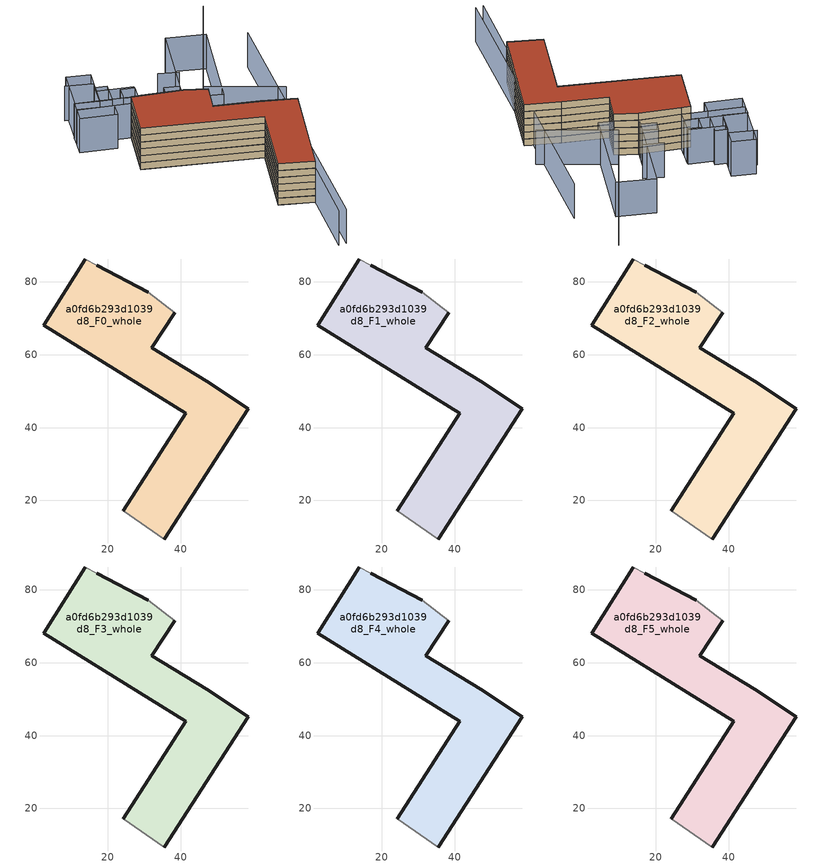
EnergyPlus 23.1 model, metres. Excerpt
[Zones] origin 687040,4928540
a0fd6b293d1039d8_F0_whole
 floor ground (EU_floor_Construction): 35.43,9.36 58.55,45.15 47.15,52.75 32.01,61.91 38.3,71.6 31.1,77.17 16.91,84.66 13.8,86.31 2.37,68.12 41.45,43.9 24.15,17.07 z0
 wall outside (EU_wall_Construction): 24.15,17.07 41.45,43.9 2.37,68.12 13.8,86.31 / 16.91,84.66 31.1,77.17 / 38.3,71.6 32.01,61.91 47.15,52.75 58.55,45.15 35.43,9.36 z0:3
 wall adiabatic (EU_wall_Construction): 13.8,86.31 16.91,84.66 / 31.1,77.17 38.3,71.6 / 35.43,9.36 24.15,17.07 z0:3
a0fd6b293d1039d8_F1_whole
 floor to a0fd6b293d1039d8_F0_whole (EU_floor_Construction): 35.43,9.36 58.55,45.15 47.15,52.75 32.01,61.91 38.3,71.6 31.1,77.17 16.91,84.66 13.8,86.31 2.37,68.12 41.45,43.9 24.15,17.07 z3
 wall outside (EU_wall_Construction): 24.15,17.07 41.45,43.9 2.37,68.12 13.8,86.31 / 16.91,84.66 31.1,77.17 / 38.3,71.6 32.01,61.91 47.15,52.75 58.55,45.15 35.43,9.36 z3:6
 wall adiabatic (EU_wall_Construction): 13.8,86.31 16.91,84.66 / 31.1,77.17 38.3,71.6 / 35.43,9.36 24.15,17.07 z3:6
a0fd6b293d1039d8_F2_whole
 floor to a0fd6b293d1039d8_F1_whole (EU_floor_Construction): 35.43,9.36 58.55,45.15 47.15,52.75 32.01,61.91 38.3,71.6 31.1,77.17 16.91,84.66 13.8,86.31 2.37,68.12 41.45,43.9 24.15,17.07 z6
 wall outside (EU_wall_Construction): 24.15,17.07 41.45,43.9 2.37,68.12 13.8,86.31 / 16.91,84.66 31.1,77.17 / 38.3,71.6 32.01,61.91 47.15,52.75 58.55,45.15 35.43,9.36 z6:9
 wall adiabatic (EU_wall_Construction): 13.8,86.31 16.91,84.66 / 31.1,77.17 38.3,71.6 / 35.43,9.36 24.15,17.07 z6:9
a0fd6b293d1039d8_F3_whole
 floor to a0fd6b293d1039d8_F2_whole (EU_floor_Construction): 35.43,9.36 58.55,45.15 47.15,52.75 32.01,61.91 38.3,71.6 31.1,77.17 16.91,84.66 13.8,86.31 2.37,68.12 41.45,43.9 24.15,17.07 z9
 wall outside (EU_wall_Construction): 24.15,17.07 41.45,43.9 2.37,68.12 13.8,86.31 / 16.91,84.66 31.1,77.17 / 38.3,71.6 32.01,61.91 47.15,52.75 58.55,45.15 35.43,9.36 z9:12
 wall adiabatic (EU_wall_Construction): 13.8,86.31 16.91,84.66 / 31.1,77.17 38.3,71.6 / 35.43,9.36 24.15,17.07 z9:12
a0fd6b293d1039d8_F4_whole
 floor to a0fd6b293d1039d8_F3_whole (EU_floor_Construction): 35.43,9.36 58.55,45.15 47.15,52.75 32.01,61.91 38.3,71.6 31.1,77.17 16.91,84.66 13.8,86.31 2.37,68.12 41.45,43.9 24.15,17.07 z12
 wall outside (EU_wall_Construction): 24.15,17.07 41.45,43.9 2.37,68.12 13.8,86.31 / 16.91,84.66 31.1,77.17 / 38.3,71.6 32.01,61.91 47.15,52.75 58.55,45.15 35.43,9.36 z12:15
 wall adiabatic (EU_wall_Construction): 13.8,86.31 16.91,84.66 / 31.1,77.17 38.3,71.6 / 35.43,9.36 24.15,17.07 z12:15
a0fd6b293d1039d8_F5_whole
 floor to a0fd6b293d1039d8_F4_whole (EU_floor_Construction): 35.43,9.36 58.55,45.15 47.15,52.75 32.01,61.91 38.3,71.6 31.1,77.17 16.91,84.66 13.8,86.31 2.37,68.12 41.45,43.9 24.15,17.07 z15
 wall outside (EU_wall_Construction): 24.15,17.07 41.45,43.9 2.37,68.12 13.8,86.31 / 16.91,84.66 31.1,77.17 / 38.3,71.6 32.01,61.91 47.15,52.75 58.55,45.15 35.43,9.36 z15:18
 wall adiabatic (EU_wall_Construction): 13.8,86.31 16.91,84.66 / 31.1,77.17 38.3,71.6 / 35.43,9.36 24.15,17.07 z15:18
 roof outside (EU_roof_Construction): 38.3,71.6 32.01,61.91 47.15,52.75 58.55,45.15 35.43,9.36 24.15,17.07 41.45,43.9 2.37,68.12 13.8,86.31 16.91,84.66 31.1,77.17 z18
shading: 36.36,11.35 22.84,-17.5 / 25.61,-18.58 77.04,93.31 / 63.65,57.04 41,77.22 / 41,77.22 76.79,117.41 / 21.92,94.13 9.87,100.94 / 40.9,90.3 34.25,94.62 / 12.32,105.36 3.32,111.04 / 29.67,86.37 34.69,83.19 / 34.69,83.19 32.39,79.56 / 32.39,79.56 27.37,82.75 / 27.37,82.75 29.67,86.37 / 43.28,68.45 30.46,76.56 / 30.46,76.56 52.08,110.73 / 52.08,110.73 64.9,102.63 / 64.9,102.63 43.28,68.45 / 8.28,89.41 5.39,84.33 / 5.39,84.33 -6.87,91.31 / -6.87,91.31 -3.98,96.39 / -3.98,96.39 8.28,89.41 / 14.06,90.65 16.93,95.91 / 16.93,95.91 21.64,93.34 / 21.64,93.34 18.76,88.08 / 18.76,88.08 14.06,90.65 / 16.87,84.58 -4.02,96.33 / -4.02,96.33 -1.96,99.97 / -1.96,99.97 18.92,88.22 / 18.92,88.22 16.87,84.58 / 10.34,92.92 6.19,95.3 / 6.19,95.3 10.74,103.23 / 10.74,103.23 14.89,100.85 / 14.89,100.85 10.34,92.92 / -1.85,99.91 7.49,115.32 / 7.49,115.32 15.44,110.5 / 15.44,110.5 6.1,95.09 / 6.1,95.09 -1.85,99.91 z0:15
[Building]
EU S2 Campaign: North Axis=0; Terrain=City; Solar Distribution=FullExterior
[Site:Location]
Bologna: Latitude=44.5; Longitude=11.25; Time Zone=1; Elevation=37
[SizingPeriod:WeatherFileDays]
AnnualSizingPeriod: Begin Month=1; Begin Day of Month=1; End Month=12; End Day of Month=31; Day of Week for Start Day=Monday; Use Weather File Daylight Saving Period=No; Use Weather File Rain and Snow Indicators=No
[MATERIAL]
EU_InternalMass_Material: Roughness=MediumRough; Thickness=0.1; Conductivity=1; Density=1800; Specific Heat=900; Thermal Absorptance=0.9; Solar Absorptance=0.7; Visible Absorptance=0.7
[MATERIAL:NOMASS] Roughness=MediumRough; Thermal Absorptance=0.9; Solar Absorptance=0.7; Visible Absorptance=0.7
Name | Thermal Resistance
EU_wall_NoMass | 0.905828
EU_roof_NoMass | 0.37593
EU_floor_NoMass | 0.67114
[CONSTRUCTION]
EU_wall_Construction: EU_wall_NoMass
EU_roof_Construction: EU_roof_NoMass
EU_floor_Construction: EU_floor_NoMass
EU_InternalMass_Construction: EU_InternalMass_Material
[ZONE] Type=1; Multiplier=1; Ceiling Height=autocalculate; Volume=4192.74; Floor Area=autocalculate; Part of Total Floor Area=Yes
a0fd6b293d1039d8_F0_whole; a0fd6b293d1039d8_F1_whole; a0fd6b293d1039d8_F2_whole; a0fd6b293d1039d8_F3_whole; a0fd6b293d1039d8_F4_whole; a0fd6b293d1039d8_F5_whole
[INTERNALMASS] Construction=EU_InternalMass_Construction; Surface Area=1320.85
Name | Zone or ZoneList
a0fd6b293d1039d8_F0_whole_EU_InternalMass | a0fd6b293d1039d8_F0_whole
a0fd6b293d1039d8_F1_whole_EU_InternalMass | a0fd6b293d1039d8_F1_whole
a0fd6b293d1039d8_F2_whole_EU_InternalMass | a0fd6b293d1039d8_F2_whole
a0fd6b293d1039d8_F3_whole_EU_InternalMass | a0fd6b293d1039d8_F3_whole
a0fd6b293d1039d8_F4_whole_EU_InternalMass | a0fd6b293d1039d8_F4_whole
a0fd6b293d1039d8_F5_whole_EU_InternalMass | a0fd6b293d1039d8_F5_whole
[OTHEREQUIPMENT] Fuel Type=Electricity; Design Level Calculation Method=Watts/Area; Power per Zone Floor Area=1; Fraction Latent=0; Fraction Radiant=0; Fraction Lost=0; Carbon Dioxide Generation Rate=0; EndUse Subcategory=EU_Step8_InternalGains
Name | Zone or ZoneList or Space or SpaceList | Schedule
EU_Step8_InternalGain_a0fd6b293d1039d8_F0_whole_f000 | a0fd6b293d1039d8_F0_whole | EU_Step8_GainSchedule_a0fd6b293d1039d8_F0_whole_f000
EU_Step8_InternalGain_a0fd6b293d1039d8_F1_whole_f000 | a0fd6b293d1039d8_F1_whole | EU_Step8_GainSchedule_a0fd6b293d1039d8_F1_whole_f000
EU_Step8_InternalGain_a0fd6b293d1039d8_F2_whole_f000 | a0fd6b293d1039d8_F2_whole | EU_Step8_GainSchedule_a0fd6b293d1039d8_F2_whole_f000
EU_Step8_InternalGain_a0fd6b293d1039d8_F3_whole_f000 | a0fd6b293d1039d8_F3_whole | EU_Step8_GainSchedule_a0fd6b293d1039d8_F3_whole_f000
EU_Step8_InternalGain_a0fd6b293d1039d8_F4_whole_f000 | a0fd6b293d1039d8_F4_whole | EU_Step8_GainSchedule_a0fd6b293d1039d8_F4_whole_f000
EU_Step8_InternalGain_a0fd6b293d1039d8_F5_whole_f000 | a0fd6b293d1039d8_F5_whole | EU_Step8_GainSchedule_a0fd6b293d1039d8_F5_whole_f000
[ZONEVENTILATION:DESIGNFLOWRATE] Schedule=EU_AlwaysOn; Design Flow Rate Calculation Method=AirChanges/Hour; Air Changes per Hour=0.73129; Ventilation Type=Natural; Fan Pressure Rise=0; Fan Total Efficiency=1; Constant Term Coefficient=1; Temperature Term Coefficient=0; Velocity Term Coefficient=0; Velocity Squared Term Coefficient=0; Minimum Indoor Temperature=-100; Maximum Indoor Temperature=100; Delta Temperature=-100; Minimum Outdoor Temperature=-100; Maximum Outdoor Temperature=100; Maximum Wind Speed=40
Name | Zone or ZoneList or Space or SpaceList
EU_ConstantAir_a0fd6b293d1039d8_F0_whole | a0fd6b293d1039d8_F0_whole
EU_ConstantAir_a0fd6b293d1039d8_F1_whole | a0fd6b293d1039d8_F1_whole
EU_ConstantAir_a0fd6b293d1039d8_F2_whole | a0fd6b293d1039d8_F2_whole
EU_ConstantAir_a0fd6b293d1039d8_F3_whole | a0fd6b293d1039d8_F3_whole
EU_ConstantAir_a0fd6b293d1039d8_F4_whole | a0fd6b293d1039d8_F4_whole
EU_ConstantAir_a0fd6b293d1039d8_F5_whole | a0fd6b293d1039d8_F5_whole
[HVACTEMPLATE:THERMOSTAT] Constant Heating Setpoint=20; Constant Cooling Setpoint=50
EU_HeatOnly_a0fd6b293d1039d8_F0_whole; EU_HeatOnly_a0fd6b293d1039d8_F1_whole; EU_HeatOnly_a0fd6b293d1039d8_F2_whole; EU_HeatOnly_a0fd6b293d1039d8_F3_whole; EU_HeatOnly_a0fd6b293d1039d8_F4_whole; EU_HeatOnly_a0fd6b293d1039d8_F5_whole
[HVACTEMPLATE:ZONE:IDEALLOADSAIRSYSTEM] System Availability Schedule=EU_AlwaysOn; Maximum Heating Supply Air Temperature=50; Minimum Cooling Supply Air Temperature=13; Maximum Heating Supply Air Humidity Ratio=0.0156; Minimum Cooling Supply Air Humidity Ratio=0.0077; Heating Limit=NoLimit; Cooling Limit=NoLimit; Heating Availability Schedule=EU_AlwaysOn; Cooling Availability Schedule=EU_CoolingOff; Dehumidification Control Type=ConstantSensibleHeatRatio; Cooling Sensible Heat Ratio=0.7; Dehumidification Setpoint=60; Humidification Control Type=None; Humidification Setpoint=30; Outdoor Air Method=None; Outdoor Air Flow Rate per Person=0.00944; Outdoor Air Flow Rate per Zone Floor Area=0; Outdoor Air Flow Rate per Zone=0; Demand Controlled Ventilation Type=None; Outdoor Air Economizer Type=NoEconomizer; Heat Recovery Type=None; Sensible Heat Recovery Effectiveness=0.7; Latent Heat Recovery Effectiveness=0.65
Name | Template Thermostat
a0fd6b293d1039d8_F0_whole | EU_HeatOnly_a0fd6b293d1039d8_F0_whole
a0fd6b293d1039d8_F1_whole | EU_HeatOnly_a0fd6b293d1039d8_F1_whole
a0fd6b293d1039d8_F2_whole | EU_HeatOnly_a0fd6b293d1039d8_F2_whole
a0fd6b293d1039d8_F3_whole | EU_HeatOnly_a0fd6b293d1039d8_F3_whole
a0fd6b293d1039d8_F4_whole | EU_HeatOnly_a0fd6b293d1039d8_F4_whole
a0fd6b293d1039d8_F5_whole | EU_HeatOnly_a0fd6b293d1039d8_F5_whole
[SIZING:ZONE] Zone Cooling Design Supply Air Temperature Input Method=SupplyAirTemperature; Zone Cooling Design Supply Air Temperature=13; Zone Heating Design Supply Air Temperature Input Method=SupplyAirTemperature; Zone Heating Design Supply Air Temperature=50; Zone Cooling Design Supply Air Humidity Ratio=0.008; Zone Heating Design Supply Air Humidity Ratio=0.008; Cooling Design Air Flow Method=DesignDay; Cooling Design Air Flow Rate=0; Cooling Minimum Air Flow per Zone Floor Area=0.000762; Cooling Minimum Air Flow=0; Cooling Minimum Air Flow Fraction=0.2; Heating Design Air Flow Method=DesignDay; Heating Design Air Flow Rate=0; Heating Maximum Air Flow per Zone Floor Area=0.002032; Heating Maximum Air Flow=0.141576; Heating Maximum Air Flow Fraction=0.3; Account for Dedicated Outdoor Air System=No; Dedicated Outdoor Air System Control Strategy=NeutralSupplyAir; Dedicated Outdoor Air Low Setpoint Temperature for Design=autosize; Dedicated Outdoor Air High Setpoint Temperature for Design=autosize; Zone Load Sizing Method=Sensible Load Only No Latent Load; Zone Latent Cooling Design Supply Air Humidity Ratio Input Method=HumidityRatioDifference; Zone Cooling Design Supply Air Humidity Ratio Difference=0.005; Zone Latent Heating Design Supply Air Humidity Ratio Input Method=HumidityRatioDifference; Zone Humidification Design Supply Air Humidity Ratio Difference=0.005
a0fd6b293d1039d8_F0_whole; a0fd6b293d1039d8_F1_whole; a0fd6b293d1039d8_F2_whole; a0fd6b293d1039d8_F3_whole; a0fd6b293d1039d8_F4_whole; a0fd6b293d1039d8_F5_whole
[SCHEDULE:CONSTANT]
Name | Hourly Value
EU_AlwaysOn | 1
EU_CoolingOff | 0
[SCHEDULE:FILE] Column Number=1; Rows to Skip at Top=0; Number of Hours of Data=8760; Column Separator=Comma; Interpolate to Timestep=No; Minutes per Item=60; Adjust Schedule for Daylight Savings=Yes
Name | File
EU_Step8_GainSchedule_a0fd6b293d1039d8_F0_whole_f000 | ../../schedules/a0fd6b293d1039d8/a0fd6b293d1039d8_F0_whole_f000_gain.csv
EU_Step8_GainSchedule_a0fd6b293d1039d8_F1_whole_f000 | ../../schedules/a0fd6b293d1039d8/a0fd6b293d1039d8_F1_whole_f000_gain.csv
EU_Step8_GainSchedule_a0fd6b293d1039d8_F2_whole_f000 | ../../schedules/a0fd6b293d1039d8/a0fd6b293d1039d8_F2_whole_f000_gain.csv
EU_Step8_GainSchedule_a0fd6b293d1039d8_F3_whole_f000 | ../../schedules/a0fd6b293d1039d8/a0fd6b293d1039d8_F3_whole_f000_gain.csv
EU_Step8_GainSchedule_a0fd6b293d1039d8_F4_whole_f000 | ../../schedules/a0fd6b293d1039d8/a0fd6b293d1039d8_F4_whole_f000_gain.csv
EU_Step8_GainSchedule_a0fd6b293d1039d8_F5_whole_f000 | ../../schedules/a0fd6b293d1039d8/a0fd6b293d1039d8_F5_whole_f000_gain.csv
